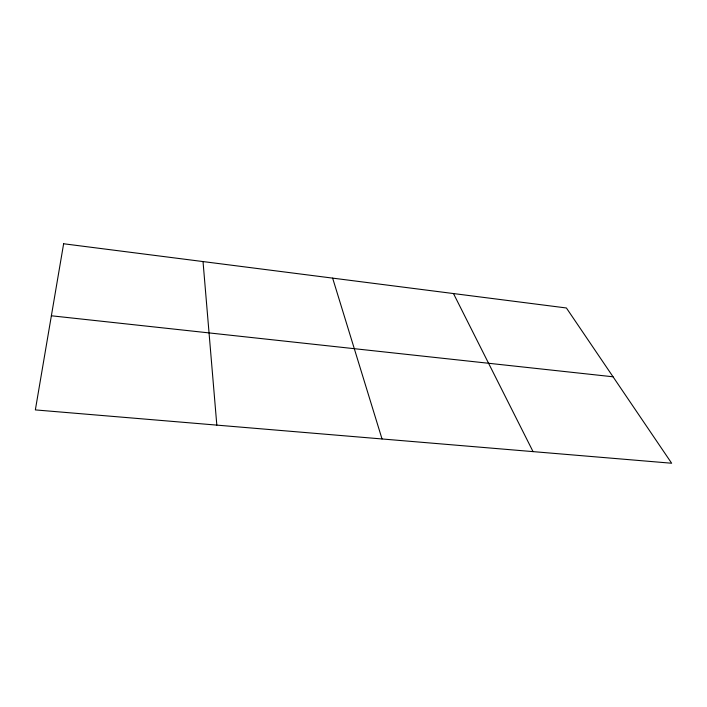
<?xml version="1.0" encoding="UTF-8"?>
<svg xmlns="http://www.w3.org/2000/svg" width="707" height="707" viewBox="0 0 707 707"><rect width="100%" height="100%" fill="white"/><g stroke="black" fill="none" stroke-linecap="round" stroke-linejoin="round"><path stroke-width="1.06" d="M51.372 315.782L613.049 376.787M453.479 293.555L533.051 451.623M332.635 278.125L382.027 438.967M203.024 261.563L216.828 425.119M63.63 243.765L35.35 409.91L671.65 463.235L566.404 307.978L63.63 243.765"/></g></svg>
